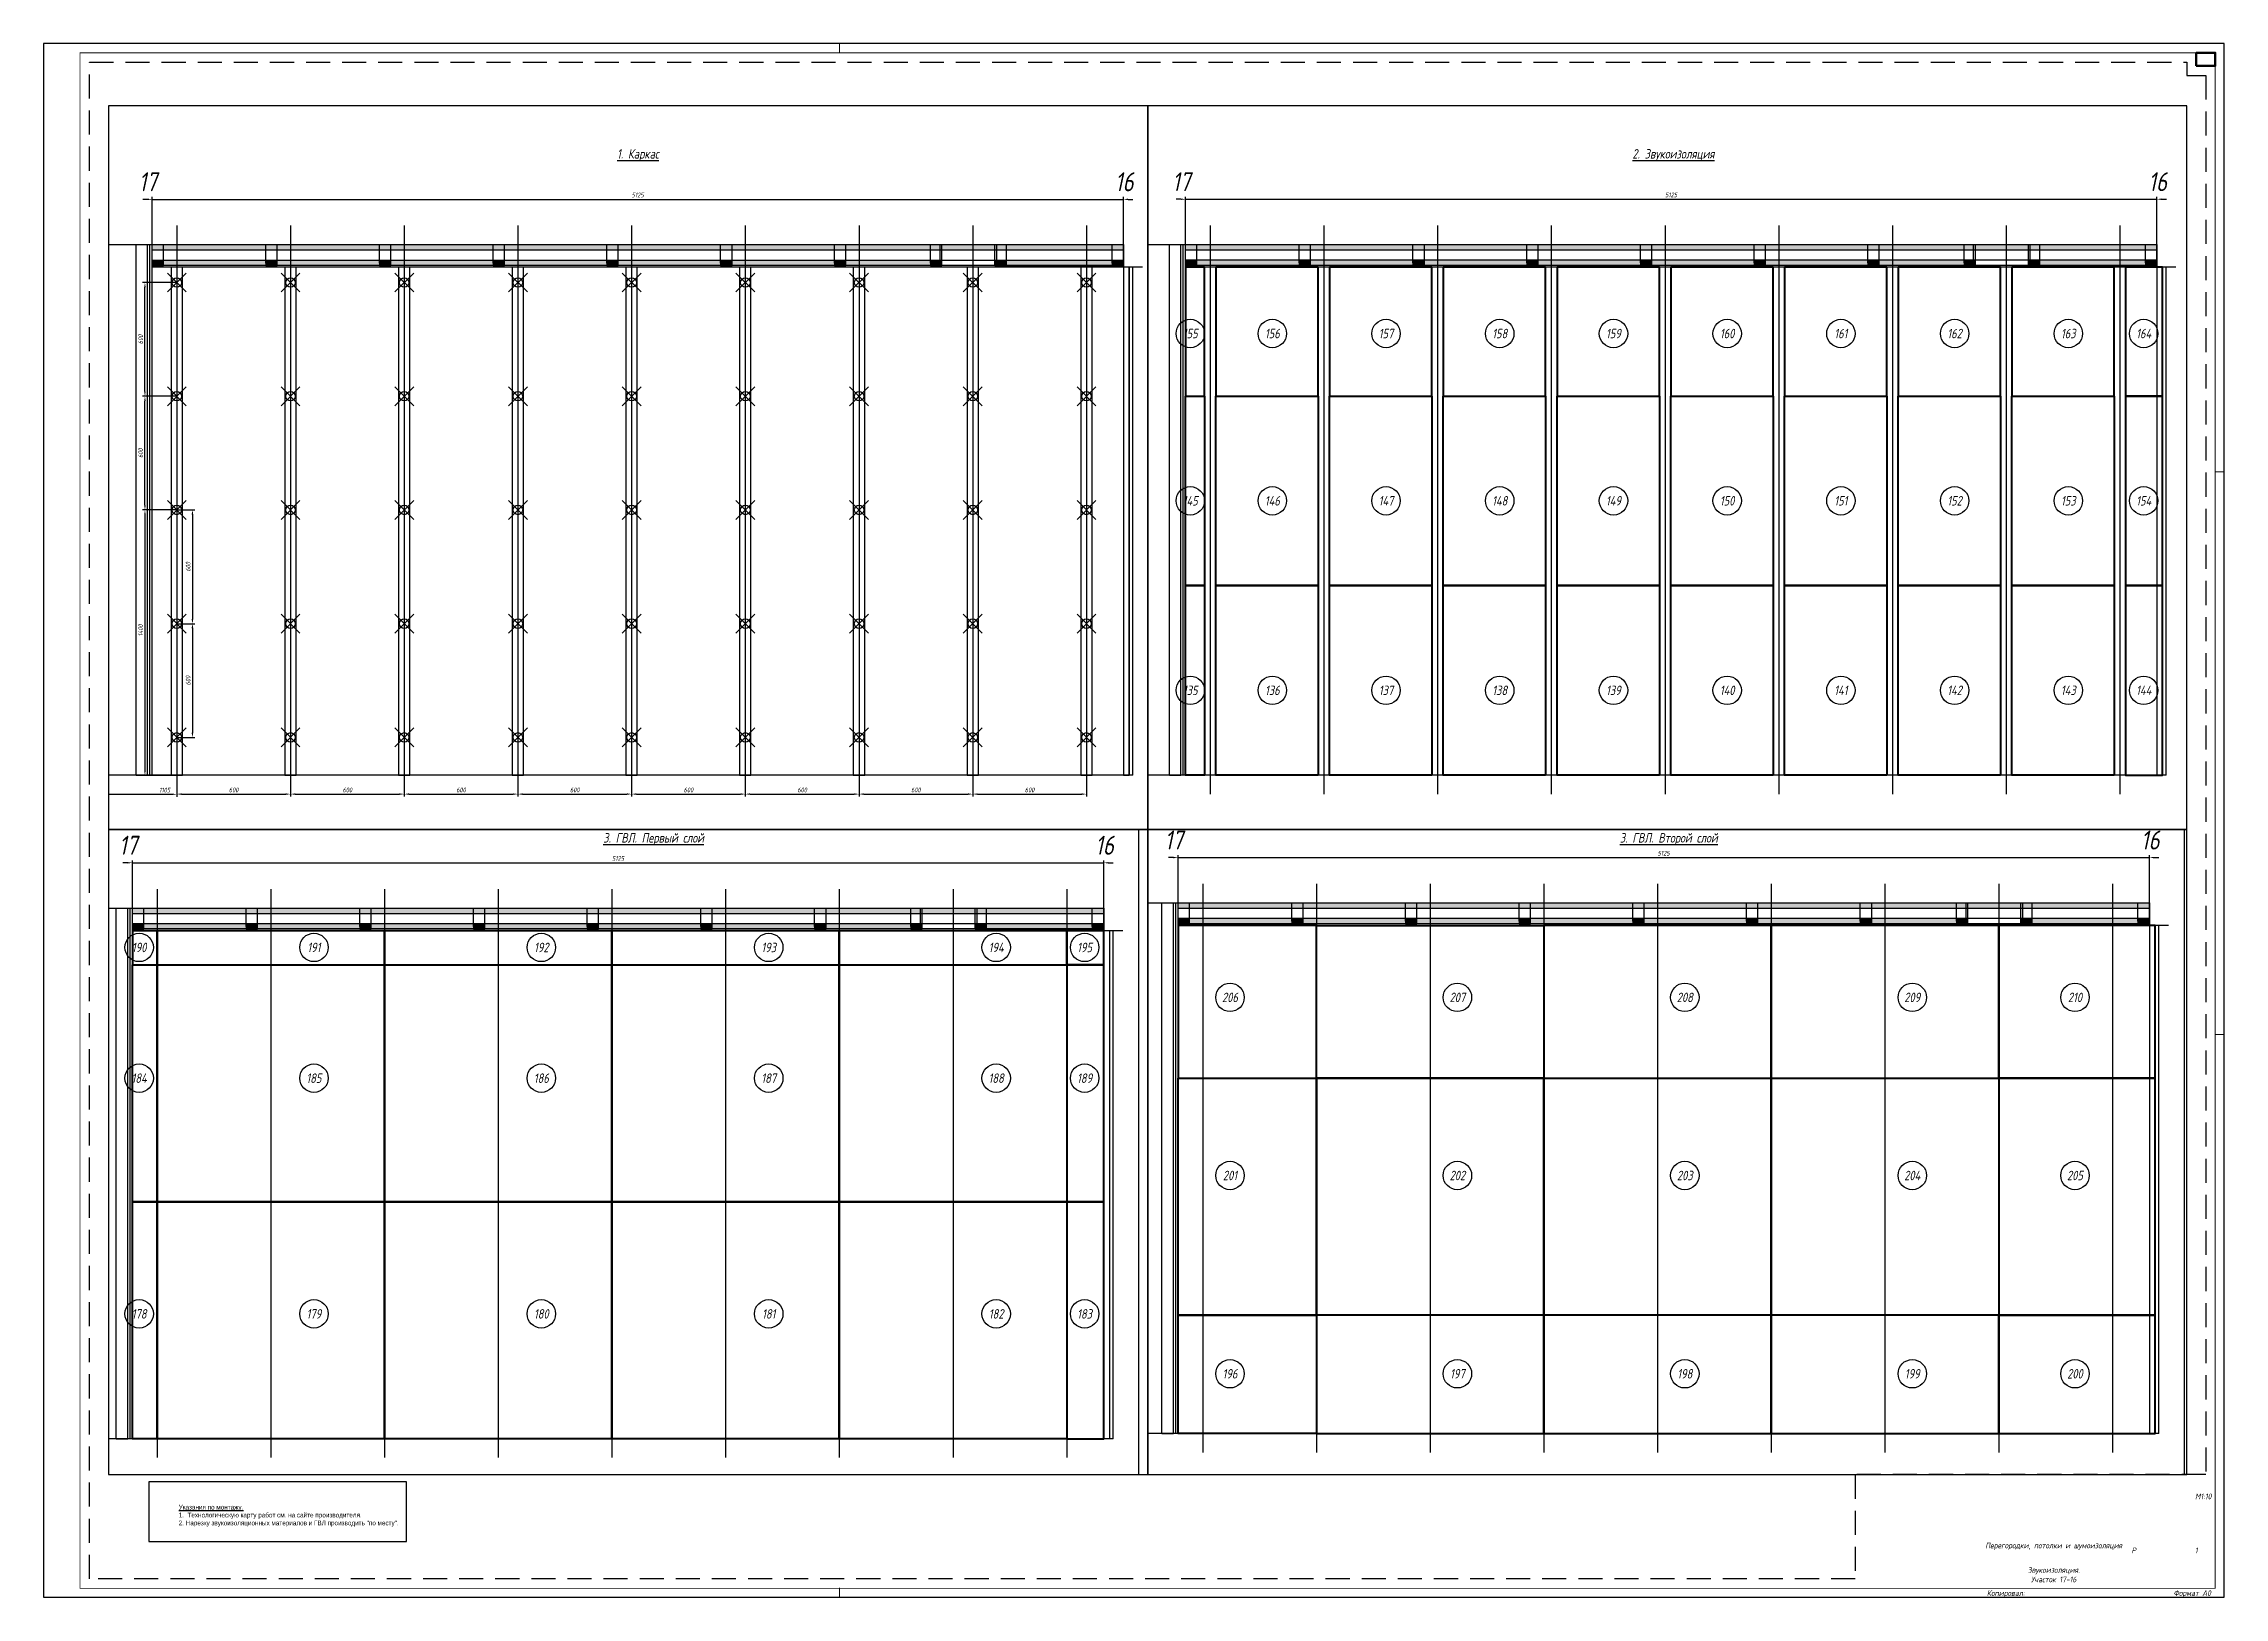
# Paper-space layout 'уч 17-16' of a CAD drawing. Header units: millimetres. Extents: x 0 to 1151, y 10 to 829.
# The model-space entities are those that its viewports show. They can reach past a viewport. Long polylines and large blocks are cut down to what shows.
import ezdxf
from ezdxf.enums import TextEntityAlignment as Align

# ---------------------------------------------------------------- set-up
doc = ezdxf.new("R2010")
doc.units = ezdxf.units.MM
doc.header["$PDMODE"] = 35
doc.header["$PDSIZE"] = 50
doc.linetypes.add('DASHDOT', pattern=[25.4, 12.7, -6.35, 0, -6.35])
doc.linetypes.add('DASHED', pattern=[19.05, 12.7, -6.35])
for name, color, linetype in [('01 Черновое', 7, 'Continuous'), ('03 Потолок', 7, 'Continuous'), ('10 Перегородки', 7, 'Continuous'), ('101 Крепление', 7, 'Continuous'), ('101 Крепление размеры', 7, 'Continuous'), ('102 Звукоизоляция', 7, 'Continuous'), ('103 ГВЛ слой 1', 7, 'Continuous'), ('104 ГВЛ слой 2', 7, 'Continuous'), ('stamp', 7, 'Continuous')]:
    doc.layers.add(name, color=color, linetype=linetype)
doc.layers.add('100 noprint', color=1, linetype='Continuous', plot=False)
doc.styles.get("Standard").update_dxf_attribs({"font": 'arial.ttf'})
doc.styles.add('ГОСТ-ISOCPEUR', font='isocpeui.ttf', dxfattribs={"width": 0.8})
doc.dimstyles.new('ISO-25', dxfattribs={"dimtxt": 2.5, "dimasz": 2.5, "dimexe": 1.25, "dimexo": 0.625, "dimtad": 1, "dimtxsty": 'Standard', "dimcen": 2.5, "dimadec": 0, "dimazin": 0, "dimtfac": 1, "dimtmove": 0, "dimatfit": 3, "dimfxl": 1, "dimarcsym": 0})

# ---------------------------------------------------------------- blocks, each defined once
blk = doc.blocks.new('*D245')
at = {"layer": '101 Крепление размеры', "color": 0, "lineweight": -2}
for p, q in [((78276, 1495), (78095, 1495)), ((78108, 1470), (78108, 120)), ((78276, 95), (78095, 95))]:
    blk.add_line(p, q, dxfattribs=at)
at = {"layer": '101 Крепление размеры', "color": 0}
for points in [[(78112, 1470), (78104, 1470), (78108, 1495)], [(78104, 120), (78112, 120), (78108, 95)]]:
    blk.add_solid(points, dxfattribs=at)
at = {"layer": 'Defpoints', "color": 0}
for p in [(78276, 1495), (78108, 95), (78276, 95)]:
    blk.add_point(p, dxfattribs=at)
at = {"layer": '101 Крепление размеры', "color": 0, "insert": (78085, 860), "char_height": 25, "attachment_point": 5, "rotation": 90, "style": 'ГОСТ-ISOCPEUR'}
blk.add_mtext('1400', dxfattribs=at)
blk = doc.blocks.new('*D246')
at = {"layer": '101 Крепление размеры', "color": 0, "lineweight": -2}
for p, q in [((78276, 2095), (78095, 2095)), ((78108, 1520), (78108, 2070)), ((78276, 1495), (78095, 1495))]:
    blk.add_line(p, q, dxfattribs=at)
at = {"layer": '101 Крепление размеры', "color": 0}
for points in [[(78112, 2070), (78104, 2070), (78108, 2095)], [(78104, 1520), (78112, 1520), (78108, 1495)]]:
    blk.add_solid(points, dxfattribs=at)
at = {"layer": 'Defpoints', "color": 0}
for p in [(78108, 2095), (78276, 2095), (78276, 1495)]:
    blk.add_point(p, dxfattribs=at)
at = {"layer": '101 Крепление размеры', "color": 0, "insert": (78085, 1795), "char_height": 25, "attachment_point": 5, "rotation": 90, "style": 'ГОСТ-ISOCPEUR'}
blk.add_mtext('600', dxfattribs=at)
blk = doc.blocks.new('*D247')
at = {"layer": '101 Крепление размеры', "color": 0, "lineweight": -2}
for p, q in [((78276, 2695), (78095, 2695)), ((78108, 2120), (78108, 2670)), ((78276, 2095), (78095, 2095))]:
    blk.add_line(p, q, dxfattribs=at)
at = {"layer": '101 Крепление размеры', "color": 0}
for points in [[(78112, 2670), (78104, 2670), (78108, 2695)], [(78104, 2120), (78112, 2120), (78108, 2095)]]:
    blk.add_solid(points, dxfattribs=at)
at = {"layer": 'Defpoints', "color": 0}
for p in [(78108, 2695), (78276, 2695), (78276, 2095)]:
    blk.add_point(p, dxfattribs=at)
at = {"layer": '101 Крепление размеры', "color": 0, "insert": (78085, 2395), "char_height": 25, "attachment_point": 5, "rotation": 90, "style": 'ГОСТ-ISOCPEUR'}
blk.add_mtext('600', dxfattribs=at)
blk = doc.blocks.new('*D248')
at = {"layer": '101 Крепление размеры', "color": 0, "lineweight": -2}
for p, q in [((78275, 1495), (78371, 1495)), ((78359, 1470), (78359, 920)), ((78276, 895), (78371, 895))]:
    blk.add_line(p, q, dxfattribs=at)
at = {"layer": '101 Крепление размеры', "color": 0}
for points in [[(78363, 1470), (78354, 1470), (78359, 1495)], [(78354, 920), (78363, 920), (78359, 895)]]:
    blk.add_solid(points, dxfattribs=at)
at = {"layer": 'Defpoints', "color": 0}
for p in [(78275, 1495), (78276, 895), (78359, 895)]:
    blk.add_point(p, dxfattribs=at)
at = {"layer": '101 Крепление размеры', "color": 0, "insert": (78336, 1195), "char_height": 25, "attachment_point": 5, "rotation": 90, "style": 'ГОСТ-ISOCPEUR'}
blk.add_mtext('600', dxfattribs=at)
blk = doc.blocks.new('*D249')
at = {"layer": '101 Крепление размеры', "color": 0, "lineweight": -2}
for p, q in [((78276, 895), (78371, 895)), ((78359, 870), (78359, 320)), ((78276, 295), (78371, 295))]:
    blk.add_line(p, q, dxfattribs=at)
at = {"layer": '101 Крепление размеры', "color": 0}
for points in [[(78363, 870), (78354, 870), (78359, 895)], [(78354, 320), (78363, 320), (78359, 295)]]:
    blk.add_solid(points, dxfattribs=at)
at = {"layer": 'Defpoints', "color": 0}
for p in [(78276, 895), (78276, 295), (78359, 295)]:
    blk.add_point(p, dxfattribs=at)
at = {"layer": '101 Крепление размеры', "color": 0, "insert": (78336, 595), "char_height": 25, "attachment_point": 5, "rotation": 90, "style": 'ГОСТ-ISOCPEUR'}
blk.add_mtext('600', dxfattribs=at)
blk = doc.blocks.new('*D250')
at = {"layer": '101 Крепление размеры', "color": 0, "lineweight": -2}
for p, q in [((77171, 95), (77171, -18)), ((78276, 95), (78276, -18)), ((77196, -5), (78251, -5))]:
    blk.add_line(p, q, dxfattribs=at)
at = {"layer": '101 Крепление размеры', "color": 0}
for points in [[(77196, -1), (77196, -9), (77171, -5)], [(78251, -9), (78251, -1), (78276, -5)]]:
    blk.add_solid(points, dxfattribs=at)
at = {"layer": 'Defpoints', "color": 0}
for p in [(77171, 95), (78276, 95), (78276, -5)]:
    blk.add_point(p, dxfattribs=at)
at = {"layer": '101 Крепление размеры', "color": 0, "insert": (78212, 17), "char_height": 25, "attachment_point": 5, "style": 'ГОСТ-ISOCPEUR'}
blk.add_mtext('1105', dxfattribs=at)
blk = doc.blocks.new('*D251')
at = {"layer": '101 Крепление размеры', "color": 0, "lineweight": -2}
for p, q in [((78276, 95), (78276, -17)), ((78876, 95), (78876, -17)), ((78301, -4), (78851, -4))]:
    blk.add_line(p, q, dxfattribs=at)
at = {"layer": '101 Крепление размеры', "color": 0}
for points in [[(78301, 0), (78301, -8), (78276, -4)], [(78851, -8), (78851, 0), (78876, -4)]]:
    blk.add_solid(points, dxfattribs=at)
at = {"layer": 'Defpoints', "color": 0}
for p in [(78276, 95), (78876, 95), (78876, -4)]:
    blk.add_point(p, dxfattribs=at)
at = {"layer": '101 Крепление размеры', "color": 0, "insert": (78576, 18), "char_height": 25, "attachment_point": 5, "style": 'ГОСТ-ISOCPEUR'}
blk.add_mtext('600', dxfattribs=at)
blk = doc.blocks.new('*D252')
at = {"layer": '101 Крепление размеры', "color": 0, "lineweight": -2}
for p, q in [((78876, 95), (78876, -17)), ((79476, 95), (79476, -17)), ((78901, -4), (79451, -4))]:
    blk.add_line(p, q, dxfattribs=at)
at = {"layer": '101 Крепление размеры', "color": 0}
for points in [[(78901, 0), (78901, -8), (78876, -4)], [(79451, -8), (79451, 0), (79476, -4)]]:
    blk.add_solid(points, dxfattribs=at)
at = {"layer": 'Defpoints', "color": 0}
for p in [(78876, 95), (79476, 95), (79476, -4)]:
    blk.add_point(p, dxfattribs=at)
at = {"layer": '101 Крепление размеры', "color": 0, "insert": (79176, 18), "char_height": 25, "attachment_point": 5, "style": 'ГОСТ-ISOCPEUR'}
blk.add_mtext('600', dxfattribs=at)
blk = doc.blocks.new('*D253')
at = {"layer": '101 Крепление размеры', "color": 0, "lineweight": -2}
for p, q in [((79476, 95), (79476, -17)), ((80076, 95), (80076, -17)), ((79501, -4), (80051, -4))]:
    blk.add_line(p, q, dxfattribs=at)
at = {"layer": '101 Крепление размеры', "color": 0}
for points in [[(79501, 0), (79501, -8), (79476, -4)], [(80051, -8), (80051, 0), (80076, -4)]]:
    blk.add_solid(points, dxfattribs=at)
at = {"layer": 'Defpoints', "color": 0}
for p in [(79476, 95), (80076, 95), (80076, -4)]:
    blk.add_point(p, dxfattribs=at)
at = {"layer": '101 Крепление размеры', "color": 0, "insert": (79776, 18), "char_height": 25, "attachment_point": 5, "style": 'ГОСТ-ISOCPEUR'}
blk.add_mtext('600', dxfattribs=at)
blk = doc.blocks.new('*D254')
at = {"layer": '101 Крепление размеры', "color": 0, "lineweight": -2}
for p, q in [((80076, 95), (80076, -17)), ((80676, 95), (80676, -17)), ((80101, -4), (80651, -4))]:
    blk.add_line(p, q, dxfattribs=at)
at = {"layer": '101 Крепление размеры', "color": 0}
for points in [[(80101, 0), (80101, -8), (80076, -4)], [(80651, -8), (80651, 0), (80676, -4)]]:
    blk.add_solid(points, dxfattribs=at)
at = {"layer": 'Defpoints', "color": 0}
for p in [(80076, 95), (80676, 95), (80676, -4)]:
    blk.add_point(p, dxfattribs=at)
at = {"layer": '101 Крепление размеры', "color": 0, "insert": (80376, 18), "char_height": 25, "attachment_point": 5, "style": 'ГОСТ-ISOCPEUR'}
blk.add_mtext('600', dxfattribs=at)
blk = doc.blocks.new('*D255')
at = {"layer": '101 Крепление размеры', "color": 0, "lineweight": -2}
for p, q in [((80676, 95), (80676, -17)), ((81276, 95), (81276, -17)), ((80701, -4), (81251, -4))]:
    blk.add_line(p, q, dxfattribs=at)
at = {"layer": '101 Крепление размеры', "color": 0}
for points in [[(80701, 0), (80701, -8), (80676, -4)], [(81251, -8), (81251, 0), (81276, -4)]]:
    blk.add_solid(points, dxfattribs=at)
at = {"layer": 'Defpoints', "color": 0}
for p in [(80676, 95), (81276, 95), (81276, -4)]:
    blk.add_point(p, dxfattribs=at)
at = {"layer": '101 Крепление размеры', "color": 0, "insert": (80976, 18), "char_height": 25, "attachment_point": 5, "style": 'ГОСТ-ISOCPEUR'}
blk.add_mtext('600', dxfattribs=at)
blk = doc.blocks.new('*D256')
at = {"layer": '101 Крепление размеры', "color": 0, "lineweight": -2}
for p, q in [((81276, 95), (81276, -17)), ((81876, 95), (81876, -17)), ((81301, -4), (81851, -4))]:
    blk.add_line(p, q, dxfattribs=at)
at = {"layer": '101 Крепление размеры', "color": 0}
for points in [[(81301, 0), (81301, -8), (81276, -4)], [(81851, -8), (81851, 0), (81876, -4)]]:
    blk.add_solid(points, dxfattribs=at)
at = {"layer": 'Defpoints', "color": 0}
for p in [(81276, 95), (81876, 95), (81876, -4)]:
    blk.add_point(p, dxfattribs=at)
at = {"layer": '101 Крепление размеры', "color": 0, "insert": (81576, 18), "char_height": 25, "attachment_point": 5, "style": 'ГОСТ-ISOCPEUR'}
blk.add_mtext('600', dxfattribs=at)
blk = doc.blocks.new('*D257')
at = {"layer": '101 Крепление размеры', "color": 0, "lineweight": -2}
for p, q in [((81876, 95), (81876, -17)), ((82476, 95), (82476, -17)), ((81901, -4), (82451, -4))]:
    blk.add_line(p, q, dxfattribs=at)
at = {"layer": '101 Крепление размеры', "color": 0}
for points in [[(81901, 0), (81901, -8), (81876, -4)], [(82451, -8), (82451, 0), (82476, -4)]]:
    blk.add_solid(points, dxfattribs=at)
at = {"layer": 'Defpoints', "color": 0}
for p in [(81876, 95), (82476, 95), (82476, -4)]:
    blk.add_point(p, dxfattribs=at)
at = {"layer": '101 Крепление размеры', "color": 0, "insert": (82176, 18), "char_height": 25, "attachment_point": 5, "style": 'ГОСТ-ISOCPEUR'}
blk.add_mtext('600', dxfattribs=at)
blk = doc.blocks.new('*D258')
at = {"layer": '101 Крепление размеры', "color": 0, "lineweight": -2}
for p, q in [((82476, 95), (82476, -17)), ((83076, 95), (83076, -17)), ((82501, -4), (83051, -4))]:
    blk.add_line(p, q, dxfattribs=at)
at = {"layer": '101 Крепление размеры', "color": 0}
for points in [[(82501, 0), (82501, -8), (82476, -4)], [(83051, -8), (83051, 0), (83076, -4)]]:
    blk.add_solid(points, dxfattribs=at)
at = {"layer": 'Defpoints', "color": 0}
for p in [(82476, 95), (83076, 95), (83076, -4)]:
    blk.add_point(p, dxfattribs=at)
at = {"layer": '101 Крепление размеры', "color": 0, "insert": (82776, 18), "char_height": 25, "attachment_point": 5, "style": 'ГОСТ-ISOCPEUR'}
blk.add_mtext('600', dxfattribs=at)
blk = doc.blocks.new('*D414')
at = {"layer": '01 Черновое', "color": 0, "lineweight": -2}
for p, q in [((78121, 3134), (78096, 3134)), ((78146, 2895), (78146, 3147)), ((78146, 3134), (83271, 3134)), ((83271, 2895), (83271, 3147)), ((83296, 3134), (83321, 3134))]:
    blk.add_line(p, q, dxfattribs=at)
at = {"layer": '01 Черновое', "color": 0}
for points in [[(78121, 3130), (78121, 3138), (78146, 3134)], [(83296, 3138), (83296, 3130), (83271, 3134)]]:
    blk.add_solid(points, dxfattribs=at)
at = {"layer": 'Defpoints', "color": 0}
for p in [(83271, 3134), (78146, 2895), (83271, 2895)]:
    blk.add_point(p, dxfattribs=at)
at = {"layer": '01 Черновое', "color": 0, "insert": (80708, 3157), "char_height": 25, "attachment_point": 5, "style": 'ГОСТ-ISOCPEUR'}
blk.add_mtext('5125', dxfattribs=at)

msp = doc.modelspace()

# ---------------------------------------------------------------- hatches: boundary and pattern name
at = {"layer": '03 Потолок', "lineweight": -2}
for points in [[(83270.867, 2867.176), (83270.867, 2895.176), (78145.867, 2895.176), (78145.867, 2867.176)], [(78205.867, 2785.176), (78205.867, 2812.176), (78145.867, 2812.176), (78145.867, 2785.176)], [(78805.867, 2785.176), (78805.867, 2812.176), (78745.867, 2812.176), (78745.867, 2785.176)], [(79405.867, 2785.176), (79405.867, 2812.176), (79345.867, 2812.176), (79345.867, 2785.176)], [(80005.867, 2785.176), (80005.867, 2812.176), (79945.867, 2812.176), (79945.867, 2785.176)], [(80605.867, 2785.176), (80605.867, 2812.176), (80545.867, 2812.176), (80545.867, 2785.176)], [(81205.867, 2785.176), (81205.867, 2812.176), (81145.867, 2812.176), (81145.867, 2785.176)], [(81805.867, 2785.176), (81805.867, 2812.176), (81745.867, 2812.176), (81745.867, 2785.176)], [(82313.367, 2785.176), (82313.367, 2812.176), (82253.367, 2812.176), (82253.367, 2785.176)], [(82653.367, 2785.176), (82653.367, 2812.176), (82593.367, 2812.176), (82593.367, 2785.176)], [(83210.867, 2785.176), (83210.867, 2812.176), (82653.367, 2812.176), (82653.367, 2785.176)], [(83270.867, 2785.176), (83270.867, 2812.176), (83210.867, 2812.176), (83210.867, 2785.176)]]:
    msp.add_hatch(color=256, dxfattribs=at).paths.add_polyline_path(points)
h = msp.add_hatch(color=256, dxfattribs=at)
h.paths.add_polyline_path([(82253.367, 2785.176), (82253.367, 2812.176), (81805.867, 2812.176), (81805.867, 2785.176)])
h.paths.add_polyline_path([(81745.867, 2785.176), (81745.867, 2812.176), (81205.867, 2812.176), (81205.867, 2785.176)])
h.paths.add_polyline_path([(81145.867, 2785.176), (81145.867, 2812.176), (80605.867, 2812.176), (80605.867, 2797.676), (80605.867, 2785.176)])
h.paths.add_polyline_path([(80545.867, 2785.176), (80545.867, 2812.176), (80005.867, 2812.176), (80005.867, 2785.176)])
h.paths.add_polyline_path([(79945.867, 2785.176), (79945.867, 2812.176), (79405.867, 2812.176), (79405.867, 2785.176)])
h.paths.add_polyline_path([(79345.867, 2785.176), (79345.867, 2812.176), (78805.867, 2812.176), (78805.867, 2797.676), (78805.867, 2785.176)])
h.paths.add_polyline_path([(78745.867, 2785.176), (78745.867, 2812.176), (78205.867, 2812.176), (78205.867, 2797.676), (78205.867, 2785.176)])

# ---------------------------------------------------------------- linework, layer by layer
at = {"layer": '01 Черновое', "linetype": 'DASHDOT', "ltscale": 10}
for p, q in [((78275.867, 2995.176), (78275.867, -4.283)), ((78875.867, 2995.176), (78875.867, -4.283)), ((79475.867, 2995.176), (79475.867, -4.283)), ((80075.867, 2995.176), (80075.867, -4.283)), ((80675.867, 2995.176), (80675.867, -4.283)), ((81275.867, 2995.176), (81275.867, -4.283)), ((81875.867, 2995.176), (81875.867, -4.283)), ((82475.867, 2995.176), (82475.867, -4.283)), ((83075.867, 2995.176), (83075.867, -4.283))]:
    msp.add_line(p, q, dxfattribs=at)
at = {"layer": '01 Черновое'}
msp.add_lwpolyline([(77170.867, 95.176), (77170.867, 2895.176), (83270.867, 2895.176), (83270.867, 95.176)], close=True, dxfattribs=at)
at = {"layer": '03 Потолок', "ltscale": 10}
for p, q in [((78145.867, 2895.176), (83270.867, 2895.176)), ((78145.867, 2867.176), (83270.867, 2867.176)), ((83270.867, 2775.676), (78145.867, 2775.676)), ((83371.101, 2775.676), (78145.867, 2775.676))]:
    msp.add_line(p, q, dxfattribs=at)
at = {"layer": '03 Потолок', "lineweight": -2}
for p, q in [((78145.867, 2785.176), (78145.867, 2895.176)), ((78205.867, 2785.176), (78205.867, 2895.176)), ((78745.867, 2797.676), (78745.867, 2895.176)), ((78805.867, 2797.676), (78805.867, 2895.176)), ((79345.867, 2797.676), (79345.867, 2895.176)), ((79405.867, 2797.676), (79405.867, 2895.176)), ((79945.867, 2797.676), (79945.867, 2895.176)), ((80005.867, 2797.676), (80005.867, 2895.176)), ((80545.867, 2797.676), (80545.867, 2895.176)), ((80605.867, 2797.676), (80605.867, 2895.176)), ((81145.867, 2797.676), (81145.867, 2895.176)), ((81205.867, 2797.676), (81205.867, 2895.176)), ((81745.867, 2797.676), (81745.867, 2895.176)), ((81805.867, 2797.676), (81805.867, 2895.176)), ((82253.367, 2797.676), (82253.367, 2895.176)), ((82303.867, 2785.176), (82303.867, 2895.176)), ((82313.367, 2797.676), (82313.367, 2895.176)), ((82593.367, 2785.176), (82593.367, 2895.176)), ((82602.867, 2785.176), (82602.867, 2895.176)), ((82653.367, 2797.676), (82653.367, 2895.176)), ((83210.867, 2797.676), (83210.867, 2895.176)), ((83270.867, 2775.676), (83270.867, 2895.176)), ((82313.367, 2812.176), (78145.867, 2812.176)), ((83270.867, 2812.176), (82313.367, 2812.176))]:
    msp.add_line(p, q, dxfattribs=at)
at = {"layer": '03 Потолок', "linetype": 'DASHED', "ltscale": 10}
for p, q in [((83270.867, 2785.176), (78145.867, 2785.176)), ((82605.867, 2785.176), (83270.867, 2785.176))]:
    msp.add_line(p, q, dxfattribs=at)
at = {"layer": '03 Потолок', "lineweight": -2}
for points in [[(78205.867, 2785.176), (78205.867, 2812.176), (78145.867, 2812.176), (78145.867, 2785.176)], [(78805.867, 2785.176), (78805.867, 2812.176), (78745.867, 2812.176), (78745.867, 2785.176)], [(79405.867, 2785.176), (79405.867, 2812.176), (79345.867, 2812.176), (79345.867, 2785.176)], [(80005.867, 2785.176), (80005.867, 2812.176), (79945.867, 2812.176), (79945.867, 2785.176)], [(80605.867, 2785.176), (80605.867, 2812.176), (80545.867, 2812.176), (80545.867, 2785.176)], [(81205.867, 2785.176), (81205.867, 2812.176), (81145.867, 2812.176), (81145.867, 2785.176)], [(81805.867, 2785.176), (81805.867, 2812.176), (81745.867, 2812.176), (81745.867, 2785.176)], [(82313.367, 2785.176), (82313.367, 2812.176), (82253.367, 2812.176), (82253.367, 2785.176)], [(82653.367, 2785.176), (82653.367, 2812.176), (82593.367, 2812.176), (82593.367, 2785.176)], [(83270.867, 2785.176), (83270.867, 2812.176), (83210.867, 2812.176), (83210.867, 2785.176)]]:
    msp.add_lwpolyline(points, close=True, dxfattribs=at)
at = {"layer": '10 Перегородки'}
for p, q in [((78060.867, 95.176), (78060.867, 2895.176)), ((78060.867, 2895.176), (78120.867, 2895.176)), ((78120.867, 95.176), (78120.867, 2895.176)), ((78133.367, 95.176), (78133.367, 2895.176)), ((78145.867, 95.176), (78145.867, 2895.176)), ((78060.867, 95.176), (78120.867, 95.176))]:
    msp.add_line(p, q, dxfattribs=at)
at = {"layer": '10 Перегородки', "linetype": 'Continuous', "ltscale": 10}
for p, q in [((83300.867, 2775.676), (83300.867, 95.176)), ((83320.867, 95.176), (83320.867, 2775.676)), ((83320.867, 95.176), (83270.867, 95.176))]:
    msp.add_line(p, q, dxfattribs=at)
at = {"layer": '100 noprint'}
msp.add_lwpolyline([(77063.281, 4896.337), (77063.281, -1320.331), (83456.237, -1320.331), (83456.237, 4896.337)], close=True, dxfattribs=at)
at = {"layer": '101 Крепление', "color": 5}
for points in [[(78245.867, 2775.676), (78245.867, 95.176), (78305.867, 95.176), (78305.867, 2775.676)], [(78845.867, 2775.676), (78845.867, 95.176), (78905.867, 95.176), (78905.867, 2775.676)], [(79445.867, 2775.676), (79445.867, 95.176), (79505.867, 95.176), (79505.867, 2775.676)], [(80045.867, 2775.676), (80045.867, 95.176), (80105.867, 95.176), (80105.867, 2775.676)], [(80645.867, 2775.676), (80645.867, 95.176), (80705.867, 95.176), (80705.867, 2775.676)], [(81245.867, 2775.676), (81245.867, 95.176), (81305.867, 95.176), (81305.867, 2775.676)], [(81845.867, 2775.676), (81845.867, 95.176), (81905.867, 95.176), (81905.867, 2775.676)], [(82445.867, 2775.676), (82445.867, 95.176), (82505.867, 95.176), (82505.867, 2775.676)], [(83045.867, 2775.676), (83045.867, 95.176), (83105.867, 95.176), (83105.867, 2775.676)], [(83270.867, 2775.676), (83270.867, 95.176), (83300.867, 95.176), (83300.867, 2775.676)]]:
    msp.add_lwpolyline(points, close=True, dxfattribs=at)
for p in [(78276.18, 2695.176), (78876.18, 2695.176), (79476.18, 2695.176), (80076.18, 2695.176), (80676.18, 2695.176), (81276.18, 2695.176), (81876.18, 2695.176), (82476.18, 2695.176), (83076.18, 2695.176), (78276.18, 2095.176), (78876.18, 2095.176), (79476.18, 2095.176), (80076.18, 2095.176), (80676.18, 2095.176), (81276.18, 2095.176), (81876.18, 2095.176), (82476.18, 2095.176), (83076.18, 2095.176), (78276.18, 1495.176), (78876.18, 1495.176), (79476.18, 1495.176), (80076.18, 1495.176), (80676.18, 1495.176), (81276.18, 1495.176), (81876.18, 1495.176), (82476.18, 1495.176), (83076.18, 1495.176), (78276.18, 895.176), (78876.18, 895.176), (79476.18, 895.176), (80076.18, 895.176), (80676.18, 895.176), (81276.18, 895.176), (81876.18, 895.176), (82476.18, 895.176), (83076.18, 895.176), (78276.18, 295.176), (78876.18, 295.176), (79476.18, 295.176), (80076.18, 295.176), (80676.18, 295.176), (81276.18, 295.176), (81876.18, 295.176), (82476.18, 295.176), (83076.18, 295.176)]:
    msp.add_point(p, dxfattribs=at)
at = {"layer": '102 Звукоизоляция', "color": 74, "linetype": 'Continuous', "lineweight": 40, "ltscale": 10, "flags": 128}
for points in [[(78145.867, 2775.676), (78145.867, 2095.176), (78245.867, 2095.176), (78245.867, 2775.676)], [(78305.867, 2775.676), (78305.867, 2095.176), (78845.867, 2095.176), (78845.867, 2775.676)], [(78905.867, 2775.676), (78905.867, 2095.176), (79445.867, 2095.176), (79445.867, 2775.676)], [(79505.867, 2775.676), (79505.867, 2095.176), (80045.867, 2095.176), (80045.867, 2775.676)], [(80105.867, 2775.676), (80105.867, 2095.176), (80645.867, 2095.176), (80645.867, 2775.676)], [(80705.867, 2775.676), (80705.867, 2095.176), (81245.867, 2095.176), (81245.867, 2775.676)], [(81305.867, 2775.676), (81305.867, 2095.176), (81845.867, 2095.176), (81845.867, 2775.676)], [(81905.867, 2775.676), (81905.867, 2095.176), (82445.867, 2095.176), (82445.867, 2775.676)], [(82505.867, 2775.676), (82505.867, 2095.176), (83045.867, 2095.176), (83045.867, 2775.676)], [(83105.867, 2775.676), (83105.867, 2095.176), (83300.867, 2095.176), (83300.867, 2775.676)], [(78245.867, 2095.176), (78245.867, 1095.176), (78145.867, 1095.176), (78145.867, 2095.176)], [(78845.867, 1095.176), (78305.867, 1095.176), (78305.867, 2095.176), (78845.867, 2095.176)], [(79445.867, 1095.176), (78905.867, 1095.176), (78905.867, 2095.176), (79445.867, 2095.176)], [(80045.867, 1095.176), (79505.867, 1095.176), (79505.867, 2095.176), (80045.867, 2095.176)], [(80645.867, 1095.176), (80105.867, 1095.176), (80105.867, 2095.176), (80645.867, 2095.176)], [(81245.867, 1095.176), (80705.867, 1095.176), (80705.867, 2095.176), (81245.867, 2095.176)], [(81845.867, 1095.176), (81305.867, 1095.176), (81305.867, 2095.176), (81845.867, 2095.176)], [(82445.867, 1095.176), (81905.867, 1095.176), (81905.867, 2095.176), (82445.867, 2095.176)], [(83045.867, 1095.176), (82505.867, 1095.176), (82505.867, 2095.176), (83045.867, 2095.176)], [(83105.867, 2095.176), (83105.867, 1095.176), (83300.867, 1095.176), (83300.867, 2095.176)], [(78245.867, 1095.176), (78245.867, 95.176), (78145.867, 95.176), (78145.867, 1095.176)], [(78845.867, 95.176), (78305.867, 95.176), (78305.867, 1095.176), (78845.867, 1095.176)], [(79445.867, 95.176), (78905.867, 95.176), (78905.867, 1095.176), (79445.867, 1095.176)], [(80045.867, 95.176), (79505.867, 95.176), (79505.867, 1095.176), (80045.867, 1095.176)], [(80645.867, 95.176), (80105.867, 95.176), (80105.867, 1095.176), (80645.867, 1095.176)], [(81245.867, 95.176), (80705.867, 95.176), (80705.867, 1095.176), (81245.867, 1095.176)], [(81845.867, 95.176), (81305.867, 95.176), (81305.867, 1095.176), (81845.867, 1095.176)], [(82445.867, 95.176), (81905.867, 95.176), (81905.867, 1095.176), (82445.867, 1095.176)], [(83045.867, 95.176), (82505.867, 95.176), (82505.867, 1095.176), (83045.867, 1095.176)], [(83105.867, 1095.176), (83105.867, 95.176), (83300.867, 95.176), (83300.867, 1095.176)]]:
    msp.add_lwpolyline(points, close=True, dxfattribs=at)
at = {"layer": '102 Звукоизоляция', "color": 74}
for centre in [(78170.661, 2425.396), (78603.747, 2425.396), (79203.747, 2425.396), (79803.747, 2425.396), (80403.747, 2425.396), (81003.747, 2425.396), (81603.747, 2425.396), (82203.747, 2425.396), (82803.747, 2425.396), (83201.763, 2425.396), (78170.661, 1542.955), (78603.747, 1542.955), (79203.747, 1542.955), (79803.747, 1542.955), (80403.747, 1542.955), (81003.747, 1542.955), (81603.747, 1542.955), (82203.747, 1542.955), (82803.747, 1542.955), (83201.763, 1542.955), (78170.661, 542.955), (78603.747, 542.955), (79203.747, 542.955), (79803.747, 542.955), (80403.747, 542.955), (81003.747, 542.955), (81603.747, 542.955), (82203.747, 542.955), (82803.747, 542.955), (83201.763, 542.955)]:
    msp.add_circle(centre, 75, dxfattribs=at)
at = {"layer": '103 ГВЛ слой 1', "color": 6, "lineweight": 40}
for points in [[(78275.867, 2595.176), (78275.867, 2775.676), (78145.867, 2775.676), (78145.867, 2595.176)], [(78275.867, 2775.676), (78275.867, 2595.176), (79475.867, 2595.176), (79475.867, 2775.676)], [(79475.867, 2775.676), (79475.867, 2595.176), (80675.867, 2595.176), (80675.867, 2775.676)], [(80675.867, 2775.676), (80675.867, 2595.176), (81875.867, 2595.176), (81875.867, 2775.676)], [(81875.867, 2775.676), (81875.867, 2595.176), (83075.867, 2595.176), (83075.867, 2775.676)], [(83075.867, 2775.676), (83075.867, 2595.176), (83270.867, 2595.176), (83270.867, 2775.676)], [(78275.867, 2595.176), (78275.867, 1345.176), (78145.867, 1345.176), (78145.867, 2595.176)], [(78275.867, 2595.176), (79475.867, 2595.176), (79475.867, 1345.176), (78275.867, 1345.176)], [(79475.867, 2595.176), (80675.867, 2595.176), (80675.867, 1345.176), (79475.867, 1345.176)], [(80675.867, 2595.176), (81875.867, 2595.176), (81875.867, 1345.176), (80675.867, 1345.176)], [(81875.867, 2595.176), (83075.867, 2595.176), (83075.867, 1345.176), (81875.867, 1345.176)], [(83075.867, 2595.176), (83075.867, 1345.176), (83270.867, 1345.176), (83270.867, 2595.176)], [(78275.867, 1345.176), (78275.867, 95.176), (78145.867, 95.176), (78145.867, 1345.176)], [(78275.867, 1345.176), (79475.867, 1345.176), (79475.867, 95.176), (78275.867, 95.176)], [(79475.867, 1345.176), (80675.867, 1345.176), (80675.867, 95.176), (79475.867, 95.176)], [(80675.867, 1345.176), (81875.867, 1345.176), (81875.867, 95.176), (80675.867, 95.176)], [(81875.867, 1345.176), (83075.867, 1345.176), (83075.867, 95.176), (81875.867, 95.176)], [(83075.867, 1345.176), (83075.867, 95.176), (83270.867, 95.176), (83270.867, 1345.176)]]:
    msp.add_lwpolyline(points, close=True, dxfattribs=at)
at = {"layer": '103 ГВЛ слой 1', "color": 6}
for centre in [(78181.511, 2687.385), (79103.657, 2687.385), (80303.657, 2687.385), (81503.657, 2687.385), (82703.657, 2687.385), (83170.275, 2687.385), (78181.511, 1997.668), (79103.657, 1997.668), (80303.657, 1997.668), (81503.657, 1997.668), (82703.657, 1997.668), (83170.275, 1997.668), (78181.511, 754.168), (79103.657, 754.168), (80303.657, 754.168), (81503.657, 754.168), (82703.657, 754.168), (83170.275, 754.168)]:
    msp.add_circle(centre, 75, dxfattribs=at)
at = {"layer": '104 ГВЛ слой 2', "color": 3, "lineweight": 40}
for points in [[(78875.867, 1970.176), (78875.867, 2775.676), (78145.867, 2775.676), (78145.867, 1970.176)], [(78875.867, 1970.176), (78875.867, 2775.676), (80075.867, 2775.676), (80075.867, 1970.176)], [(80075.867, 2775.676), (80075.867, 1970.176), (81275.867, 1970.176), (81275.867, 2775.676)], [(81275.867, 2775.676), (81275.867, 1970.176), (82475.867, 1970.176), (82475.867, 2775.676)], [(82475.867, 2775.676), (82475.867, 1970.176), (83300.867, 1970.176), (83300.867, 2775.676)], [(78875.867, 1970.176), (78875.867, 720.176), (78145.867, 720.176), (78145.867, 1970.176)], [(78875.867, 1970.176), (80075.867, 1970.176), (80075.867, 720.176), (78875.867, 720.176)], [(80075.867, 1970.176), (81275.867, 1970.176), (81275.867, 720.176), (80075.867, 720.176)], [(81275.867, 1970.176), (82475.867, 1970.176), (82475.867, 720.176), (81275.867, 720.176)], [(82475.867, 1970.176), (82475.867, 720.176), (83300.867, 720.176), (83300.867, 1970.176)], [(78875.867, 720.176), (78875.867, 95.176), (78145.867, 95.176), (78145.867, 720.176)], [(78875.867, 720.176), (78875.867, 95.176), (80075.867, 95.176), (80075.867, 720.176)], [(80075.867, 720.176), (80075.867, 95.176), (81275.867, 95.176), (81275.867, 720.176)], [(81275.867, 720.176), (81275.867, 95.176), (82475.867, 95.176), (82475.867, 720.176)], [(82475.867, 720.176), (82475.867, 95.176), (83300.867, 95.176), (83300.867, 720.176)]]:
    msp.add_lwpolyline(points, close=True, dxfattribs=at)
at = {"layer": '104 ГВЛ слой 2', "color": 3}
for centre in [(78419.892, 2396.347), (79619.892, 2396.347), (80819.892, 2396.347), (82019.892, 2396.347), (82878.554, 2396.347), (78419.892, 1456.704), (79619.892, 1456.704), (80819.892, 1456.704), (82019.892, 1456.704), (82878.554, 1456.704), (78419.892, 410.504), (79619.892, 410.504), (80819.892, 410.504), (82019.892, 410.504), (82878.554, 410.504)]:
    msp.add_circle(centre, 75, dxfattribs=at)

# ---------------------------------------------------------------- texts
at = {"insert": (-58925.764, -28440.575), "char_height": 500, "width": 28925.35127, "attachment_point": 1, "style": 'ГОСТ-ISOCPEUR'}
msp.add_mtext('{\\fUbuntu|b0|i0|c0|p34;\\LУказания по монтажу.\\P\\l1.  Технологическую карту работ см. на сайте производителя.\\P2. Нарезку звукоизоляционных материалов и ГВЛ производить "по месту".}', dxfattribs=at)
at = {"layer": '01 Черновое', "style": 'ГОСТ-ISOCPEUR', "width": 0.8}
for s, p in [('17', (78123.471, 3226.61)), ('16', (83275.628, 3226.61))]:
    msp.add_text(s, height=100, dxfattribs=at).set_placement(p, align=Align.MIDDLE)
at = {"layer": '102 Звукоизоляция', "color": 74, "style": 'ГОСТ-ISOCPEUR', "width": 0.8}
for s, p in [('155', (78170.661, 2425.396)), ('156', (78603.747, 2425.396)), ('157', (79203.747, 2425.396)), ('158', (79803.747, 2425.396)), ('159', (80403.747, 2425.396)), ('160', (81003.747, 2425.396)), ('161', (81603.747, 2425.396)), ('162', (82203.747, 2425.396)), ('163', (82803.747, 2425.396)), ('164', (83201.763, 2425.396)), ('145', (78170.661, 1542.955)), ('146', (78603.747, 1542.955)), ('147', (79203.747, 1542.955)), ('148', (79803.747, 1542.955)), ('149', (80403.747, 1542.955)), ('150', (81003.747, 1542.955)), ('151', (81603.747, 1542.955)), ('152', (82203.747, 1542.955)), ('153', (82803.747, 1542.955)), ('154', (83201.763, 1542.955)), ('135', (78170.661, 542.955)), ('136', (78603.747, 542.955)), ('137', (79203.747, 542.955)), ('138', (79803.747, 542.955)), ('139', (80403.747, 542.955)), ('140', (81003.747, 542.955)), ('141', (81603.747, 542.955)), ('142', (82203.747, 542.955)), ('143', (82803.747, 542.955)), ('144', (83201.763, 542.955))]:
    msp.add_text(s, height=50, dxfattribs=at).set_placement(p, align=Align.MIDDLE)
at = {"layer": '103 ГВЛ слой 1', "color": 6, "style": 'ГОСТ-ISOCPEUR', "width": 0.8}
for s, p in [('190', (78181.511, 2687.385)), ('191', (79103.657, 2687.385)), ('192', (80303.657, 2687.385)), ('193', (81503.657, 2687.385)), ('194', (82703.657, 2687.385)), ('195', (83170.275, 2687.385)), ('184', (78181.511, 1997.668)), ('185', (79103.657, 1997.668)), ('186', (80303.657, 1997.668)), ('187', (81503.657, 1997.668)), ('188', (82703.657, 1997.668)), ('189', (83170.275, 1997.668)), ('178', (78181.511, 754.168)), ('179', (79103.657, 754.168)), ('180', (80303.657, 754.168)), ('181', (81503.657, 754.168)), ('182', (82703.657, 754.168)), ('183', (83170.275, 754.168))]:
    msp.add_text(s, height=50, dxfattribs=at).set_placement(p, align=Align.MIDDLE)
at = {"layer": '104 ГВЛ слой 2', "color": 3, "style": 'ГОСТ-ISOCPEUR', "width": 0.8}
for s, p in [('206', (78419.892, 2396.347)), ('207', (79619.892, 2396.347)), ('208', (80819.892, 2396.347)), ('209', (82019.892, 2396.347)), ('210', (82878.554, 2396.347)), ('201', (78419.892, 1456.704)), ('202', (79619.892, 1456.704)), ('203', (80819.892, 1456.704)), ('204', (82019.892, 1456.704)), ('205', (82878.554, 1456.704)), ('196', (78419.892, 410.504)), ('197', (79619.892, 410.504)), ('198', (80819.892, 410.504)), ('199', (82019.892, 410.504)), ('200', (82878.554, 410.504))]:
    msp.add_text(s, height=50, dxfattribs=at).set_placement(p, align=Align.MIDDLE)

# ---------------------------------------------------------------- dimensions: what is measured, and where the dimension line sits
at = {"layer": '01 Черновое'}
dim = msp.add_linear_dim(base=(83270.867, 3134.111), p1=(78145.867, 2895.176), p2=(83270.867, 2895.176), dimstyle='ISO-25', override={"dimtxt": 25, "dimasz": 25, "dimexe": 12.5, "dimexo": 0, "dimgap": 10, "dimtxsty": 'ГОСТ-ISOCPEUR'}, dxfattribs=at)
dim.commit()
dim.dimension.update_dxf_attribs({"geometry": '*D414', "text_midpoint": (80708.367, 3156.611)})
at = {"layer": '101 Крепление размеры'}
for base, p1, p2, picture, middle in [((78107.669, 2695.176), (78275.867, 2095.176), (78275.867, 2695.176), '*D247', (78085.169, 2395.176)), ((78107.669, 2095.176), (78275.867, 1495.176), (78275.867, 2095.176), '*D246', (78085.169, 1795.176)), ((78358.589, 895.176), (78275.242, 1495.176), (78275.867, 895.176), '*D248', (78336.089, 1195.176)), ((78358.589, 295.176), (78275.867, 895.176), (78275.867, 295.176), '*D249', (78336.089, 595.176))]:
    dim = msp.add_linear_dim(base=base, p1=p1, p2=p2, angle=90, dimstyle='ISO-25', override={"dimtxt": 25, "dimasz": 25, "dimexe": 12.5, "dimexo": 0, "dimgap": 10, "dimlfac": 1, "dimtxsty": 'ГОСТ-ISOCPEUR'}, dxfattribs=at)
    dim.commit()
    dim.dimension.update_dxf_attribs({"geometry": picture, "text_midpoint": middle})
dim = msp.add_linear_dim(base=(78107.669, 95.176), p1=(78275.867, 1495.176), p2=(78275.867, 95.176), angle=90, dimstyle='ISO-25', override={"dimtxt": 25, "dimasz": 25, "dimexe": 12.5, "dimexo": 0, "dimgap": 10, "dimlfac": 1, "dimtxsty": 'ГОСТ-ISOCPEUR'}, dxfattribs=at)
dim.commit()
dim.dimension.update_dxf_attribs({"geometry": '*D245', "text_midpoint": (78107.669, 859.707), "dimtype": 160})
dim = msp.add_linear_dim(base=(78275.867, -5.032), p1=(77170.867, 95.176), p2=(78275.867, 95.176), dimstyle='ISO-25', override={"dimtxt": 25, "dimasz": 25, "dimexe": 12.5, "dimexo": 0, "dimgap": 10, "dimlfac": 1, "dimtxsty": 'ГОСТ-ISOCPEUR'}, dxfattribs=at)
dim.commit()
dim.dimension.update_dxf_attribs({"geometry": '*D250', "text_midpoint": (78211.926, -5.032), "dimtype": 160})
for base, p1, p2, picture, middle in [((78875.867, -4.283), (78275.867, 95.176), (78875.867, 95.176), '*D251', (78575.867, 18.217)), ((79475.867, -4.283), (78875.867, 95.176), (79475.867, 95.176), '*D252', (79175.867, 18.217)), ((80075.867, -4.283), (79475.867, 95.176), (80075.867, 95.176), '*D253', (79775.867, 18.217)), ((80675.867, -4.283), (80075.867, 95.176), (80675.867, 95.176), '*D254', (80375.867, 18.217)), ((81275.867, -4.283), (80675.867, 95.176), (81275.867, 95.176), '*D255', (80975.867, 18.217)), ((81875.867, -4.283), (81275.867, 95.176), (81875.867, 95.176), '*D256', (81575.867, 18.217)), ((82475.867, -4.283), (81875.867, 95.176), (82475.867, 95.176), '*D257', (82175.867, 18.217)), ((83075.867, -4.283), (82475.867, 95.176), (83075.867, 95.176), '*D258', (82775.867, 18.217))]:
    dim = msp.add_linear_dim(base=base, p1=p1, p2=p2, dimstyle='ISO-25', override={"dimtxt": 25, "dimasz": 25, "dimexe": 12.5, "dimexo": 0, "dimgap": 10, "dimlfac": 1, "dimtxsty": 'ГОСТ-ISOCPEUR'}, dxfattribs=at)
    dim.commit()
    dim.dimension.update_dxf_attribs({"geometry": picture, "text_midpoint": middle})

psp = doc.layouts.new('уч 17-16')

# ---------------------------------------------------------------- linework, layer by layer
at = {"const_width": 0.48}
psp.add_lwpolyline([(19.2, 14.3), (1145.9, 14.3), (1145.9, 824.5), (19.2, 824.5)], close=True, dxfattribs=at)
at = {"lineweight": 50}
psp.add_lwpolyline([(1135.9, 817.5), (1145.9, 817.5), (1145.9, 824.5), (1135.9, 824.5)], close=True, dxfattribs=at)
at = {"layer": '100 noprint'}
for p, q in [((1150.7, 829.3), (0, 829.3)), ((0, 829.3), (0, 9.6)), ((1150.7, 9.6), (1150.7, 829.3)), ((0, 9.6), (1150.7, 9.6))]:
    psp.add_line(p, q, dxfattribs=at)
at = {"layer": '100 noprint', "color": 1, "linetype": 'DASHED'}
psp.add_lwpolyline([(24.2, 819.5), (1130.9, 819.5), (1130.9, 812.5), (1140.9, 812.5), (1140.9, 74.3), (955.9, 74.3), (955.9, 19.3), (24.2, 19.3)], close=True, dxfattribs=at)
psp.add_lwpolyline([(24.2, 819.5), (1130.9, 819.5), (1130.9, 812.5), (1140.9, 812.5), (1140.9, 74.3), (955.9, 74.3), (955.9, 19.3), (24.2, 19.3)], close=True, dxfattribs=at)
psp.add_lwpolyline([(24.2, 819.5), (1130.9, 819.5), (1130.9, 812.5), (1140.9, 812.5), (1140.9, 74.3), (955.9, 74.3), (955.9, 19.3), (24.2, 19.3)], close=True, dxfattribs=at)
at = {"layer": '100 noprint'}
for points in [[(34.2, 796.5), (34.2, 414.7), (582.6, 414.7), (582.6, 796.5)], [(582.6, 796.5), (582.6, 414.7), (1131, 414.7), (1131, 796.5)], [(34.2, 414.7), (34.2, 74.3), (582.6, 74.3), (582.6, 414.7)], [(582.6, 414.7), (582.6, 74.3), (1131, 74.3), (1131, 414.7)], [(55.5, 70.5), (55.5, 39), (191.5, 39), (191.5, 70.5)]]:
    psp.add_lwpolyline(points, close=True, dxfattribs=at)
at = {"layer": 'stamp', "lineweight": 0}
for p, q in [((420, 824.3), (420, 829.3)), ((1150.7, 603.4), (1145.7, 603.4)), ((1150.7, 306.5), (1145.7, 306.5)), ((420, 9.6), (420, 14.5))]:
    psp.add_line(p, q, dxfattribs=at)

# ---------------------------------------------------------------- texts
at = {"layer": 'stamp', "linetype": 'Continuous', "lineweight": 35, "style": 'ГОСТ-ISOCPEUR', "width": 0.8}
psp.add_text('М1:10', height=3, dxfattribs=at).set_placement((1143.9, 61.3), align=Align.RIGHT)
at = {"layer": 'stamp', "lineweight": 35, "style": 'ГОСТ-ISOCPEUR', "width": 0.8}
for s, p in [('Копировал:', (1025.4, 10.3)), ('Формат А0', (1123.9, 10.3))]:
    psp.add_text(s, height=3, dxfattribs=at).set_placement(p)
at = {"layer": 'stamp', "ltscale": 100, "style": 'ГОСТ-ISOCPEUR'}
for s, insert, char_height, width, attachment_point in [('{\\pxqc;\\L1. Каркас}', (313.6, 767.3), 5, 57.169, 8), ('{\\pxqc;\\L2. Звукоизоляция}', (860, 767.3), 5, 57.169, 8), ('{\\pxqc;\\L3. ГВЛ. Первый слой}', (321.9, 406.4), 5, 73.764, 8), ('{\\pxqc;\\L3. ГВЛ. Второй слой}', (857.6, 406.4), 5, 73.764, 8), ('{\\pxqc;Р}', (1092.9, 34.3), 3, 20, 4), ('\\pxqc;1', (1125.9, 34.3), 3, 20, 4)]:
    psp.add_mtext(s, dxfattribs=dict(at, insert=insert, char_height=char_height, width=width, attachment_point=attachment_point))
at = {"layer": 'stamp', "lineweight": 35, "char_height": 3, "width": 70.157, "attachment_point": 5, "style": 'ГОСТ-ISOCPEUR'}
for s, insert in [('{Перегородки, потолки и шумоизоляция}', (1060.7, 36.5)), ('{Звукоизоляция.\\PУчасток 17-16}', (1060.7, 21.5))]:
    psp.add_mtext(s, dxfattribs=dict(at, insert=insert))

# ---------------------------------------------------------------- viewports
at = {"layer": '100 noprint', "view_target_point": (19011.037, -15130.316)}
vp = psp.add_viewport(center=(308.4, 605.6), size=(548.4, 381.815), view_center_point=(61646.096, 16848.851), view_height=3818.15405, dxfattribs=at)
vp.frozen_layers = ['102 Звукоизоляция', '103 ГВЛ слой 1', '104 ГВЛ слой 2']
vp.dxf.flags = 0x10000  # cut along an outline
vp.dxf.clipping_boundary_handle = psp.add_lwpolyline([(34.2, 796.5), (34.2, 414.7), (582.6, 414.7), (582.6, 796.5)], format="xyb", close=True, dxfattribs={"invisible": 1}).dxf.handle
at = {"layer": '100 noprint'}
for center, size, view_center_point, view_height, status, view_target_point, frozen, outline in [((856.8, 605.6), (548.4, 381.815), (61676.985, 16848.247), 3818.15405, 3, (19011.037, -15130.316), ['101 Крепление', '101 Крепление размеры', '103 ГВЛ слой 1', '104 ГВЛ слой 2'], [(582.6, 796.5), (582.6, 414.7), (1131, 414.7), (1131, 796.5)]), ((308.4, 244.5), (548.4, 340.304), (61750.088, 16738.29), 3403.03876, 4, (19011.037, -15130.316), ['101 Крепление', '101 Крепление размеры', '102 Звукоизоляция', '104 ГВЛ слой 2'], [(34.2, 414.7), (34.2, 74.3), (582.6, 74.3), (582.6, 414.7)]), ((856.8, 244.5), (548.4, 340.304), (61716.516, 16710.779), 3403.03876, 5, (19011.037, -15130.316), ['101 Крепление', '101 Крепление размеры', '102 Звукоизоляция', '103 ГВЛ слой 1'], [(582.6, 414.7), (582.6, 74.3), (1131, 74.3), (1131, 414.7)]), ((123.5, 54.7), (136, 31.491), (-50536.81, -14048.398), 6298.15918, 6, (2051.7, -15130.316), ['101 Крепление', '101 Крепление размеры', '102 Звукоизоляция', '103 ГВЛ слой 1', '104 ГВЛ слой 2'], [(55.5, 70.5), (55.5, 39), (191.5, 39), (191.5, 70.5)])]:
    vp = psp.add_viewport(center=center, size=size, view_center_point=view_center_point, view_height=view_height, status=status, dxfattribs=dict(at, view_target_point=view_target_point))
    vp.frozen_layers = frozen
    vp.dxf.flags = 0x10000  # cut along an outline
    vp.dxf.clipping_boundary_handle = psp.add_lwpolyline(outline, format="xyb", close=True, dxfattribs={"invisible": 1}).dxf.handle

doc.saveas('drawing.dxf')
